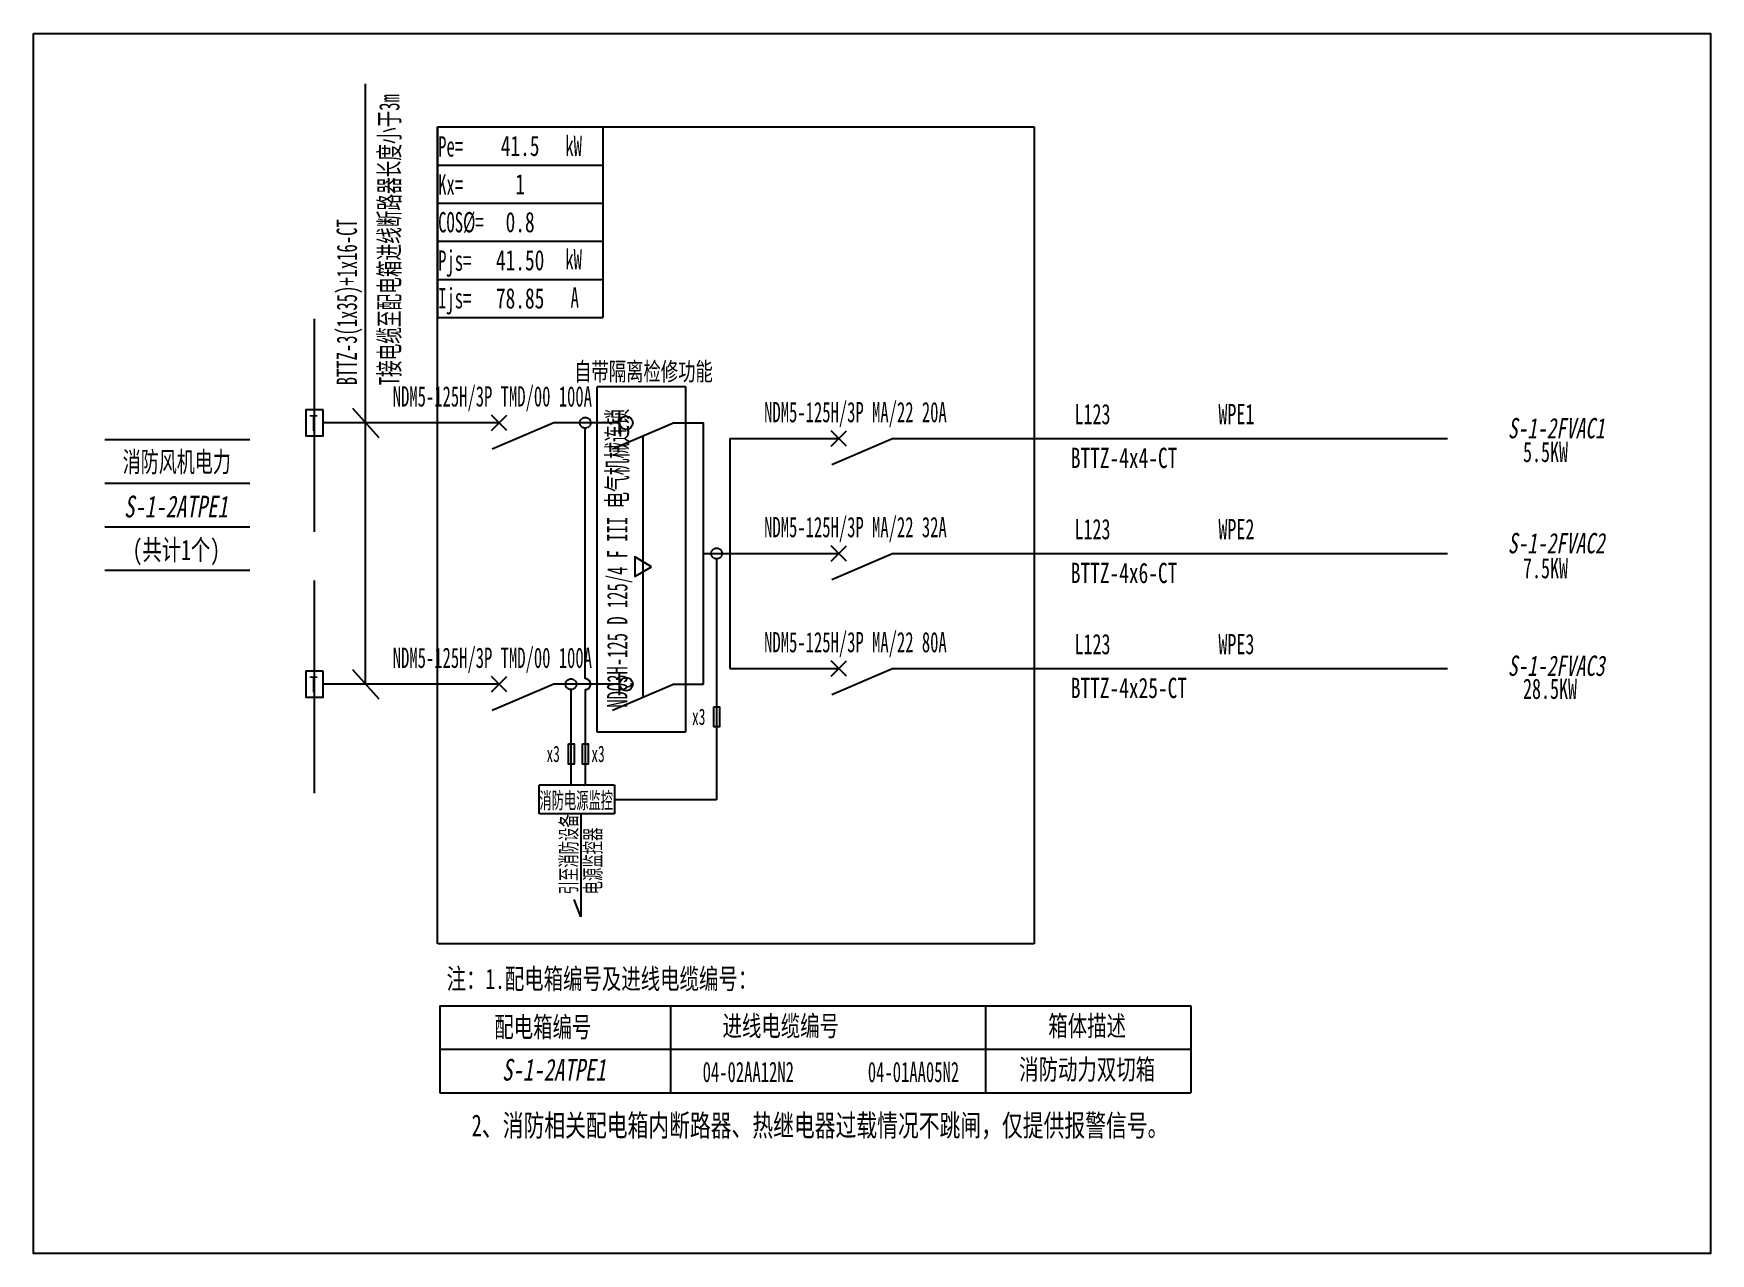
# Model space of a CAD drawing. Extents: x 403616 to 406079, y 311132 to 312924.
import ezdxf
from ezdxf.enums import TextEntityAlignment as Align

# ---------------------------------------------------------------- set-up
doc = ezdxf.new("R2010")
doc.units = 0
doc.header["$MEASUREMENT"] = 0
for name, pattern in [('_点划线L', [1.9, 1.5, -0.17, 0.06, -0.17]), ('DASH', [0.35, 0.25, -0.1]), ('DASHDOTX2', [2, 1, -0.5, 0, -0.5]), ('DASHED', [0.75, 0.5, -0.25])]:
    doc.linetypes.add(name, pattern=pattern)
for name, color, linetype in [('D_E_Eqpm（强电设备）', 100, 'Continuous'), ('D_E_Text（强电文字）', 51, 'Continuous'), ('D_E_Tray（强电普通桥架）', 51, 'Continuous'), ('D_E_WireEm（强电应急照明线缆）', 10, 'DASHED'), ('D_E_Wire（强电线缆）', 10, 'Continuous'), ('D_T_TableDim（表格尺寸）', 255, 'Continuous'), ('DQ_Eqpm', 100, 'Continuous'), ('系统图', 220, 'Continuous')]:
    doc.layers.add(name, color=color, linetype=linetype)
doc.styles.add('$1$电气', font='', dxfattribs={"width": 0.7})
doc.styles.add('$1$电气箱', font='simhei.ttf', dxfattribs={"width": 0.8, "oblique": 10})
doc.styles.add('电气', font='', dxfattribs={"width": 0.7})
doc.styles.add('电气箱', font='simhei.ttf', dxfattribs={"width": 0.8, "oblique": 10})
doc.styles.get('$1$电气').set_extended_font_data('SimSun')
doc.styles.get('电气').set_extended_font_data('SimSun')

# ---------------------------------------------------------------- blocks, each defined once
blk = doc.blocks.new('T接箱')
at = {"layer": 'DQ_Eqpm'}
blk.add_lwpolyline([(313, 172), (73, 172), (73, -188), (313, -188)], close=True, dxfattribs=at)
at = {"layer": 'DQ_Eqpm', "color": 51, "style": '电气', "width": 0.8}
blk.add_text('T', height=220, dxfattribs=at).set_placement((120, -121))

msp = doc.modelspace()

# ---------------------------------------------------------------- linework, layer by layer
at = {"linetype": 'DASHED'}
for p, q in [((404209.4, 311586.7, 0), (404209.4, 312786.8, 0)), ((404209.4, 312786.8, 0), (405085.5, 312786.8, 0)), ((405085.5, 312786.8, 0), (405085.5, 311586.7, 0)), ((405085.5, 311586.7, 0), (404209.4, 311586.7, 0))]:
    msp.add_line(p, q, dxfattribs=at)
at = {"layer": 'D_E_Eqpm（强电设备）'}
for p, q in [((404311.3, 312340.9, 0), (404288.7, 312363.5, 0)), ((404288.7, 312340.9, 0), (404311.3, 312363.5, 0)), ((404476.7, 312336.2, 0), (404476.7, 312368.2, 0)), ((404380, 312352.2, 0), (404289.7, 312313.5, 0)), ((404556.7, 312352.2, 0), (404466.4, 312313.5, 0)), ((404787.3, 312317.8, 0), (404809.9, 312340.4, 0)), ((404809.9, 312317.8, 0), (404787.3, 312340.4, 0)), ((404878.6, 312329.1, 0), (404788.3, 312290.4, 0)), ((404787.3, 312148.9, 0), (404809.9, 312171.5, 0)), ((404809.9, 312148.9, 0), (404787.3, 312171.5, 0)), ((404878.6, 312160.2, 0), (404788.3, 312121.5, 0)), ((404787.3, 311979.9, 0), (404809.9, 312002.6, 0)), ((404809.9, 311979.9, 0), (404787.3, 312002.6, 0)), ((404878.6, 311991.3, 0), (404788.3, 311952.5, 0)), ((404311.3, 311956.9, 0), (404288.7, 311979.5, 0)), ((404288.7, 311956.9, 0), (404311.3, 311979.5, 0)), ((404380, 311968.2, 0), (404289.7, 311929.5, 0)), ((404556.7, 311968.2, 0), (404466.4, 311929.5, 0)), ((404476.7, 311952.2, 0), (404476.7, 311984.2, 0))]:
    msp.add_line(p, q, dxfattribs=at)
at = {"layer": 'D_E_Eqpm（强电设备）', "linetype": 'DASH'}
msp.add_line((404511.5, 311948.8, 0), (404511.5, 312332.8, 0), dxfattribs=at)
at = {"layer": 'D_E_Eqpm（强电设备）', "elevation": 0}
msp.add_lwpolyline([(404523.8, 312140.8), (404499.2, 312155.1), (404499.2, 312126.6)], close=True, dxfattribs=at)
at = {"layer": 'D_E_Eqpm（强电设备）'}
for centre in [(404486.4, 312352.2, 0), (404486.4, 311968.2, 0)]:
    msp.add_circle(centre, 9.73, dxfattribs=at)
at = {"layer": 'D_E_Text（强电文字）'}
for p, q in [((404103.8, 311968.2, 0), (404103.8, 312850, 0)), ((404209.4, 312786.8, 0), (404209.4, 312506.8, 0)), ((404209.4, 312786.8, 0), (404452, 312786.8, 0)), ((404452, 312786.8, 0), (404452, 312506.8, 0)), ((404209.4, 312730.8, 0), (404452, 312730.8, 0)), ((404209.4, 312674.8, 0), (404452, 312674.8, 0)), ((404209.4, 312618.8, 0), (404452, 312618.8, 0)), ((404209.4, 312562.8, 0), (404452, 312562.8, 0)), ((404209.4, 312506.8, 0), (404452, 312506.8, 0)), ((404084.3, 312373.8, 0), (404123.3, 312330.5, 0)), ((404084.3, 311989.8, 0), (404123.3, 311946.5, 0))]:
    msp.add_line(p, q, dxfattribs=at)
at = {"layer": 'D_E_WireEm（强电应急照明线缆）'}
for p, q in [((404028.6, 311808.1, 0), (404028.6, 312120.8, 0)), ((404300, 311968.2, 0), (404041.4, 311968.2, 0)), ((404476.7, 311968.2, 0), (404380, 311968.2, 0))]:
    msp.add_line(p, q, dxfattribs=at)
at = {"layer": 'D_E_Wire（强电线缆）'}
for p, q in [((404028.6, 312192.1, 0), (404028.6, 312504.8, 0)), ((404300, 312352.2, 0), (404041.4, 312352.2, 0)), ((404476.7, 312352.2, 0), (404380, 312352.2, 0)), ((404426.3, 311976.2, 0), (404426.3, 312344.2, 0)), ((404556.7, 312352.2, 0), (404599.8, 312352.2, 0)), ((404599.8, 311968.2, 0), (404599.8, 312352.2, 0)), ((404638.6, 312329.1, 0), (404638.6, 311991.3, 0)), ((404638.6, 312329.1, 0), (404798.6, 312329.1, 0)), ((404878.6, 312329.1, 0), (405692.8, 312329.1, 0)), ((404599.8, 312160.2, 0), (404638.6, 312160.2, 0)), ((404619.2, 312152.2, 0), (404619.2, 311798.4, 0)), ((404638.6, 312160.2, 0), (404798.6, 312160.2, 0)), ((404878.6, 312160.2, 0), (405692.8, 312160.2, 0)), ((404638.6, 311991.3, 0), (404798.6, 311991.3, 0)), ((404878.6, 311991.3, 0), (405692.8, 311991.3, 0)), ((404556.7, 311968.2, 0), (404599.8, 311968.2, 0)), ((404405.4, 311960.2, 0), (404405.4, 311820.5, 0)), ((404426.2, 311960.2, 0), (404426.2, 311820.5, 0)), ((404419.7, 311777.8, 0), (404419.7, 311626.4, 0)), ((404419.7, 311626.4, 0), (404410.2, 311652, 0))]:
    msp.add_line(p, q, dxfattribs=at)
at = {"layer": 'D_E_Wire（强电线缆）', "linetype": '_点划线L'}
msp.add_line((404619.2, 311798.4, 0), (404469.1, 311798.4, 0), dxfattribs=at)
at = {"layer": 'D_E_Wire（强电线缆）', "linetype": 'DASH', "elevation": 0}
msp.add_lwpolyline([(404443.6, 312405.5), (404573.7, 312405.5), (404573.7, 311897.8), (404443.6, 311897.8)], close=True, dxfattribs=at)
at = {"layer": 'D_E_Wire（强电线缆）', "elevation": 0}
for points in [[(404615.3, 311935), (404623.7, 311935), (404623.7, 311905.4), (404615.3, 311905.4)], [(404401.5, 311880.4), (404409.9, 311880.4), (404409.9, 311850.8), (404401.5, 311850.8)], [(404422.3, 311880.4), (404430.7, 311880.4), (404430.7, 311850.8), (404422.3, 311850.8)]]:
    msp.add_lwpolyline(points, close=True, dxfattribs=at)
at = {"layer": 'D_E_Wire（强电线缆）', "linetype": '_点划线L', "elevation": 0}
msp.add_lwpolyline([(404358.6, 311820.5), (404469.1, 311820.5), (404469.1, 311777.8), (404358.6, 311777.8)], close=True, dxfattribs=at)
at = {"layer": 'D_E_Wire（强电线缆）', "linetype": '_点划线L'}
for centre in [(404426.3, 312352.2, 0), (404619.2, 312160.2, 0), (404405.4, 311968.2, 0)]:
    msp.add_circle(centre, 8, dxfattribs=at)
at = {"layer": 'D_E_Wire（强电线缆）'}
msp.add_arc((404426.3, 311968.2, 0), 8, 269.5766, 90, dxfattribs=at)
at = {"layer": 'D_T_TableDim（表格尺寸）', "color": 255}
for p, q in [((403720.6, 312327.5, 0), (403933.9, 312327.5, 0)), ((403720.6, 312263.5, 0), (403933.9, 312263.5, 0)), ((403720.6, 312199.5, 0), (403933.9, 312199.5, 0)), ((403720.6, 312199.5, 0), (403933.9, 312199.5, 0)), ((403720.6, 312199.5, 0), (403933.9, 312199.5, 0)), ((403720.6, 312199.5, 0), (403933.9, 312199.5, 0)), ((403720.6, 312199.5, 0), (403933.9, 312199.5, 0)), ((403720.6, 312135.5, 0), (403933.9, 312135.5, 0))]:
    msp.add_line(p, q, dxfattribs=at)
at = {"layer": 'D_T_TableDim（表格尺寸）', "ltscale": 3.5}
for p, q in [((404212.7, 311496, 0), (405315.6, 311496, 0)), ((404212.7, 311496, 0), (404212.7, 311368, 0)), ((404551.7, 311496, 0), (404551.7, 311368, 0)), ((405014, 311496, 0), (405014, 311368, 0)), ((405315.6, 311496, 0), (405315.6, 311368, 0)), ((404212.7, 311432, 0), (405315.6, 311432, 0)), ((404212.7, 311432, 0), (405315.6, 311432, 0)), ((404551.7, 311432, 0), (404551.7, 311368, 0)), ((405014, 311432, 0), (405014, 311368, 0)), ((404212.7, 311368, 0), (405315.6, 311368, 0))]:
    msp.add_line(p, q, dxfattribs=at)
at = {"layer": '系统图', "ltscale": 9973.992009}
msp.add_lwpolyline([(403616, 312924), (406079, 312924), (406079, 311132), (403616, 311132)], close=True, dxfattribs=at)

# ---------------------------------------------------------------- block references
at = {"layer": 'D_E_Eqpm（强电设备）', "xscale": 0.106666546571437, "yscale": 0.106666546571437, "zscale": 0.106666546571437}
for p in [(404008, 312353.1, 0), (404008, 311969.1, 0)]:
    msp.add_blockref('T接箱', p, dxfattribs=at)

# ---------------------------------------------------------------- texts
at = {"layer": 'D_E_Text（强电文字）', "style": '电气', "width": 0.6}
for s, height, p in [('T接电缆至配电箱进线断路器长度小于3m', 29.867, (404153.4, 312407.3, 0)), ('BTTZ-3(1x35)+1x16-CT', 29.867, (404091, 312407.3, 0)), ('引至消防设备', 24, (404414, 311659.4, 0)), ('电源监控器', 24, (404449.5, 311659.4, 0))]:
    msp.add_text(s, height=height, rotation=90, dxfattribs=at).set_placement(p)
at = {"layer": 'D_E_Text（强电文字）', "linetype": 'Continuous', "style": '电气', "width": 0.6}
for s, height, p in [('Pe=', 29.87, (404210.3, 312743.3, 0)), ('kW', 29.87, (404397.1, 312744.3, 0)), ('Kx=', 29.87, (404210.3, 312687.1, 0)), ('COS%%C=', 29.87, (404210.3, 312631.9, 0)), ('Pjs=', 29.87, (404210.3, 312575.6, 0)), ('kW', 29.87, (404397.1, 312577.5, 0)), ('Ijs=', 29.87, (404210.3, 312520.2, 0)), ('A', 29.9, (404404.8, 312521.5, 0))]:
    msp.add_text(s, height=height, dxfattribs=at).set_placement(p)
at = {"layer": 'D_E_Text（强电文字）'}
for s, height, style, width, p in [('自带隔离检修功能', 26.67, '电气', 0.7, (404410, 312414.3, 0)), ('L123', 29.87, '$1$电气', 0.65, (405144.9, 312350.1, 0)), ('WPE1', 29.87, '$1$电气', 0.65, (405356.3, 312350.1, 0)), ('BTTZ-4x4-CT', 29.867, '$1$电气', 0.7, (405139.5, 312285.7, 0)), ('5.5KW', 29.87, '$1$电气', 0.65, (405803.7, 312294.5, 0)), ('L123', 29.87, '$1$电气', 0.65, (405144.9, 312181.1, 0)), ('WPE2', 29.87, '$1$电气', 0.65, (405356.3, 312181.1, 0)), ('BTTZ-4x6-CT', 29.867, '$1$电气', 0.7, (405139.5, 312116.7, 0)), ('7.5KW', 29.87, '$1$电气', 0.65, (405803.7, 312123.8, 0)), ('L123', 29.87, '$1$电气', 0.65, (405144.9, 312012.2, 0)), ('WPE3', 29.87, '$1$电气', 0.65, (405356.3, 312012.2, 0)), ('BTTZ-4x25-CT', 29.867, '$1$电气', 0.7, (405139.5, 311947.8, 0)), ('28.5KW', 29.87, '$1$电气', 0.65, (405803.7, 311946.6, 0)), ('x3', 24, '电气', 0.6, (404583.2, 311908.4, 0)), ('x3', 24, '电气', 0.6, (404369.4, 311853.9, 0)), ('x3', 24, '电气', 0.6, (404435.3, 311853.9, 0)), ('消防电源监控', 24, '电气', 0.55, (404359, 311785.5, 0)), ('注：1.配电箱编号及进线电缆编号：', 29.867, '电气', 0.7, (404222.7, 311520.5, 0)), ('2、消防相关配电箱内断路器、热继电器过载情况不跳闸，仅提供报警信号。', 32, '电气', 0.7, (404259.3, 311304.1, 0))]:
    msp.add_text(s, height=height, dxfattribs=dict(at, style=style, width=width)).set_placement(p)
for s, height, style, width, p in [('NDM5-125H/3P TMD/00 100A', 29.867, '$1$电气', 0.6, (404289.9, 312388.6, 0)), ('消防风机电力', 29.87, '$1$电气', 0.65, (403826.4, 312295.3, 0)), ('NDM5-125H/3P TMD/00 100A', 29.867, '$1$电气', 0.6, (404289.9, 312004.6, 0)), ('配电箱编号', 29.87, '电气', 0.7, (404364, 311465.3, 0)), ('进线电缆编号', 29.87, '电气', 0.7, (404713.5, 311466.9, 0)), ('箱体描述', 29.87, '电气', 0.7, (405163.5, 311466.9, 0)), ('消防动力双切箱', 29.87, '电气', 0.7, (405163.5, 311402.9, 0)), ('04-02AA12N2', 29.867, '电气', 0.6, (404665.8, 311398.4, 0)), ('04-01AA05N2', 29.867, '电气', 0.6, (404908.4, 311398.4, 0))]:
    msp.add_text(s, height=height, dxfattribs=dict(at, style=style, width=width)).set_placement(p, align=Align.MIDDLE)
at = {"layer": 'D_E_Text（强电文字）', "color": 51, "true_color": 0xffff7f, "style": '$1$电气', "width": 0.6}
for s, p in [('NDM5-125H/3P MA/22 20A', (404823.2, 312365.5, 0)), ('NDM5-125H/3P MA/22 32A', (404823.2, 312196.6, 0)), ('NDM5-125H/3P MA/22 80A', (404823.2, 312027.6, 0))]:
    msp.add_text(s, height=29.867, dxfattribs=at).set_placement(p, align=Align.MIDDLE)
at = {"layer": 'D_E_Text（强电文字）', "style": '电气', "width": 0.6}
msp.add_text('NDQ3H-125 D 125/4 F III 电气机械连锁', height=29.867, rotation=90, dxfattribs=at).set_placement((404474.7, 312153.3, 0), align=Align.MIDDLE)
at = {"layer": 'D_E_Text（强电文字）', "oblique": 10, "width": 0.7}
for style, p in [('$1$电气箱', (403825.1, 312229.2, 0)), ('电气箱', (404380.3, 311401.9, 0))]:
    msp.add_text('S-1-2ATPE1', height=32, dxfattribs=dict(at, style=style)).set_placement(p, align=Align.MIDDLE)
at = {"layer": 'D_E_Text（强电文字）', "style": '$1$电气', "width": 0.7}
msp.add_text('(共计1个)', height=29.87, dxfattribs=at).set_placement((403825.7, 312150.7, 0), align=Align.CENTER)
at = {"layer": 'D_E_Text（强电文字）', "width": 242.644, "attachment_point": 5, "style": '电气'}
for s, insert, char_height in [('41.5', (404330.7, 312758.8, 0), 29.87), ('1', (404330.7, 312702.8, 0), 29.9), ('0.8', (404330.7, 312646.8, 0), 29.87), ('{\\C200;41.50}', (404330.7, 312590.8, 0), 29.867), ('{\\C200;78.85}', (404330.7, 312534.8, 0), 29.867)]:
    msp.add_mtext(s, dxfattribs=dict(at, insert=insert, char_height=char_height))
at = {"layer": 'D_E_Tray（强电普通桥架）', "linetype": 'DASHDOTX2', "style": '电气箱', "oblique": 10, "width": 0.7}
for s, p in [('S-1-2FVAC1', (405781.4, 312329.4, 0)), ('S-1-2FVAC2', (405781.4, 312160.5, 0)), ('S-1-2FVAC3', (405781.4, 311980.4, 0))]:
    msp.add_text(s, height=29.87, dxfattribs=at).set_placement(p)

doc.saveas('drawing.dxf')
